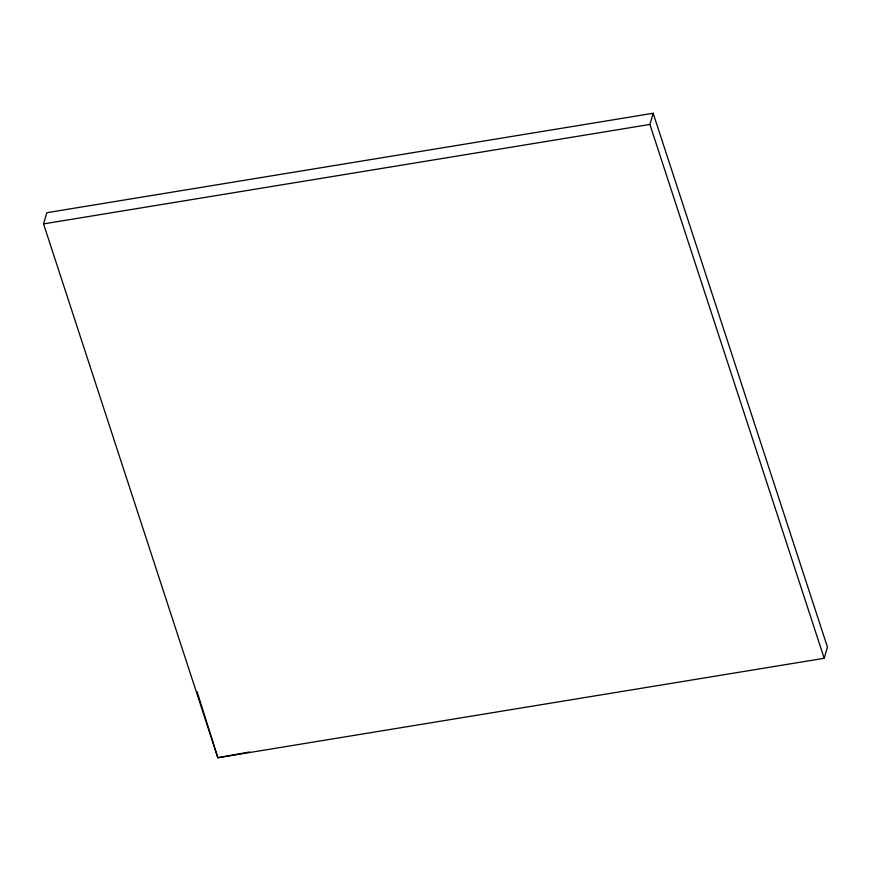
<?xml version="1.0" encoding="UTF-8"?>
<svg xmlns="http://www.w3.org/2000/svg" width="871" height="871" viewBox="0 0 871 871"><rect width="100%" height="100%" fill="white"/><g stroke="black" fill="none" stroke-linecap="round" stroke-linejoin="round"><path stroke-width="1.31" d="M43.55 223.901L46.805 212.709L653.163 113.263L827.45 647.099L824.195 658.291L217.837 757.737L43.55 223.901L649.908 124.444L653.163 113.263M249.509 751.989L217.837 757.737L197.064 691.563M649.908 124.444L824.195 658.291"/></g></svg>
